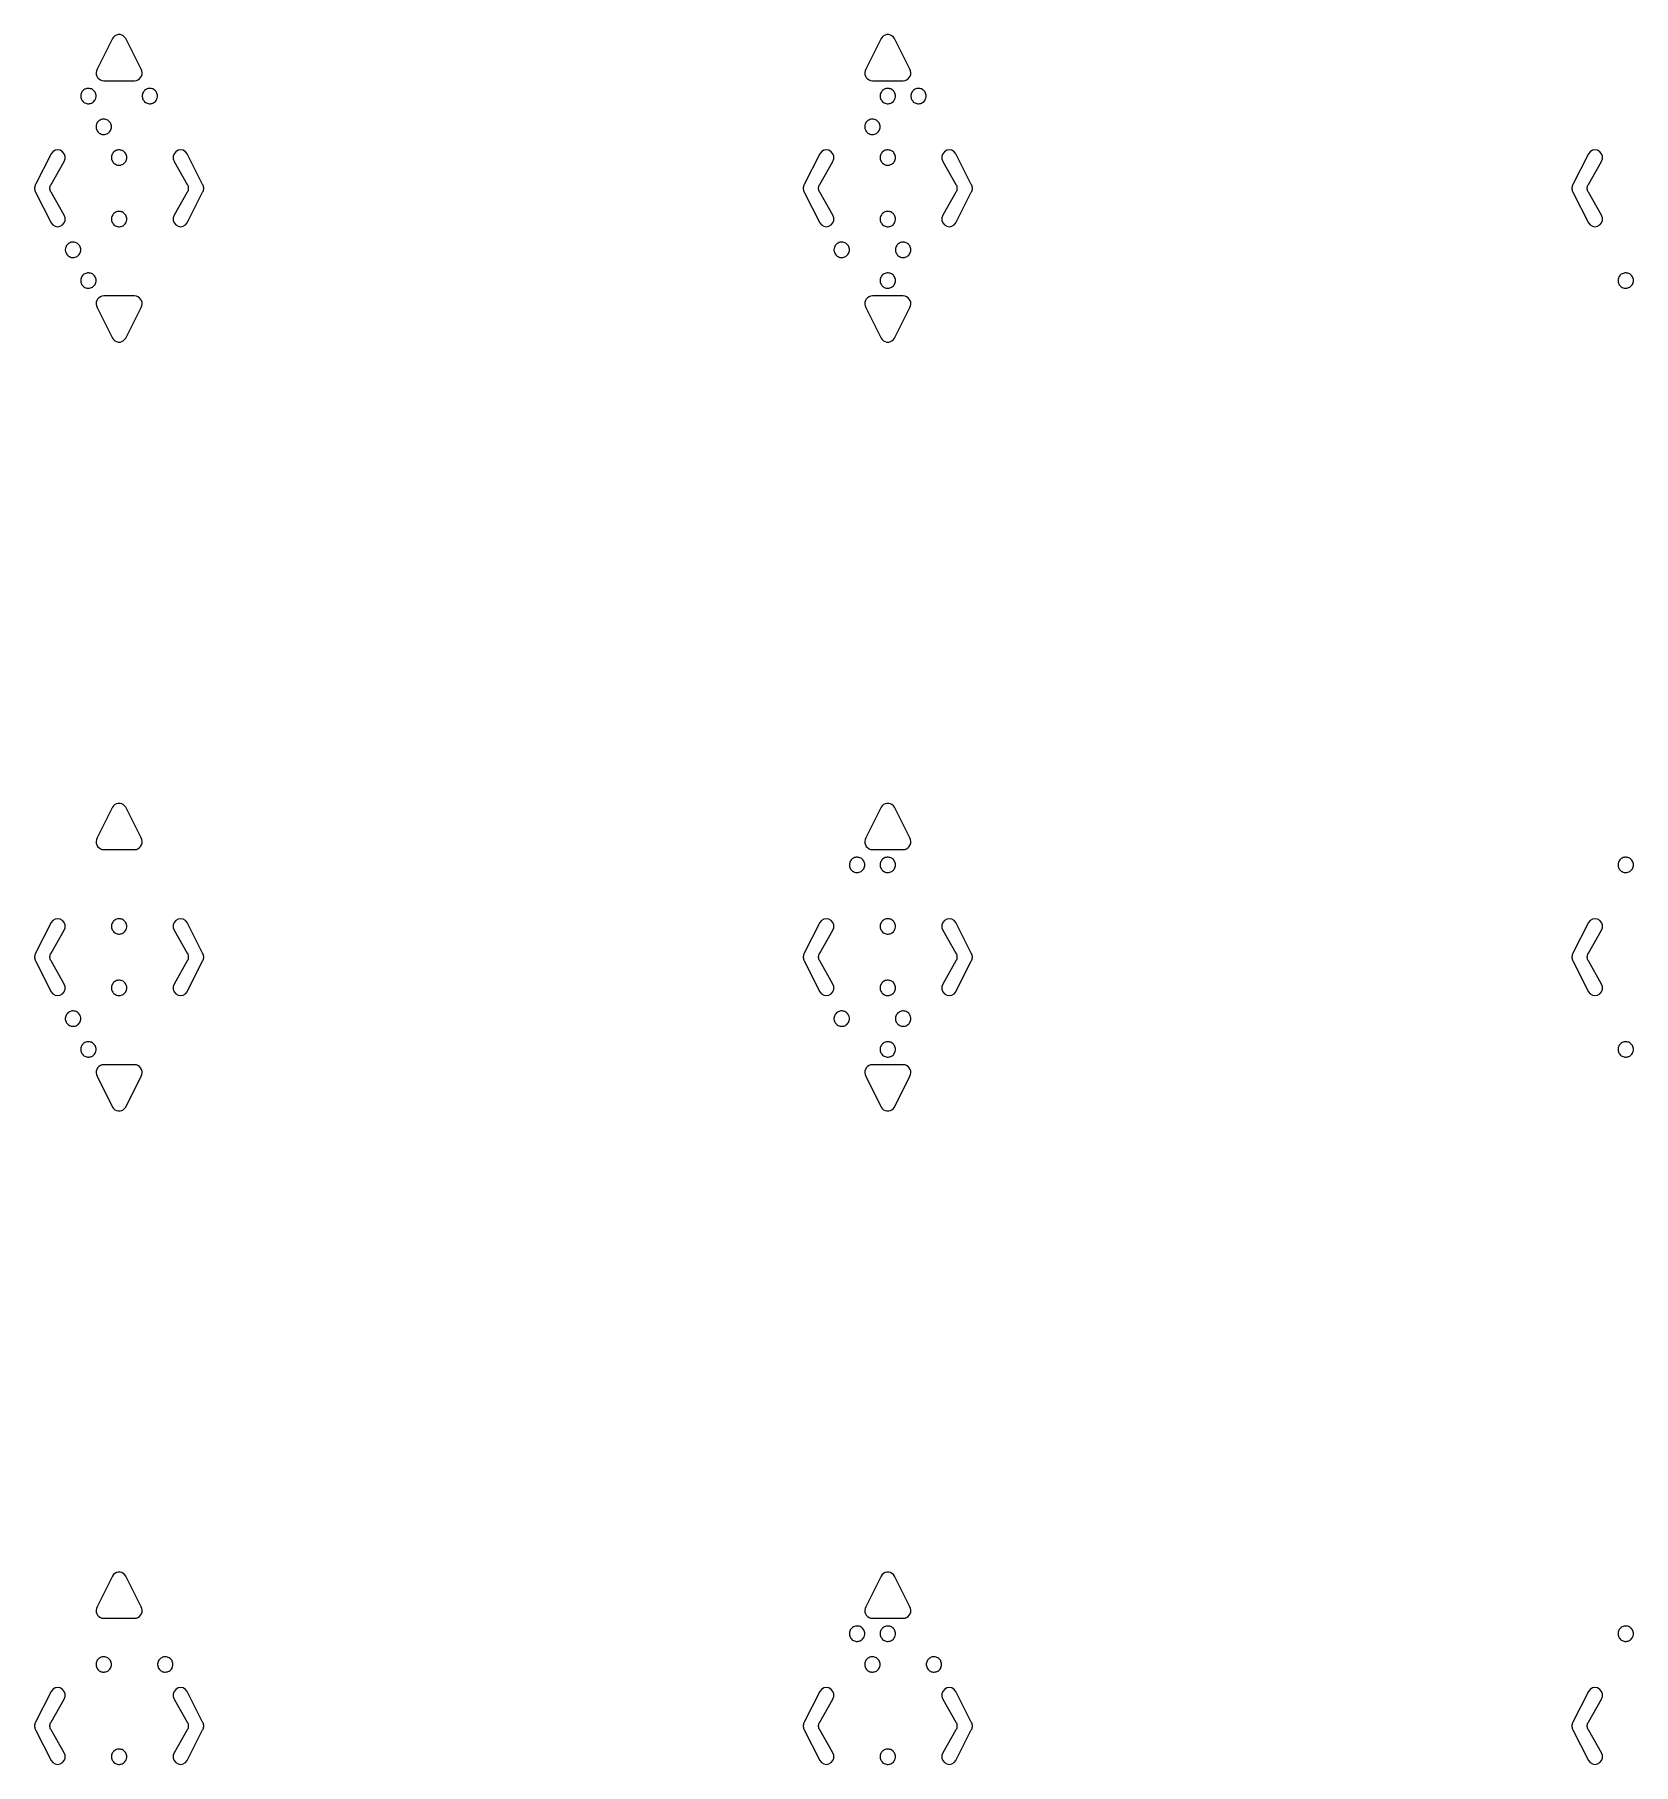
# Model space of a CAD drawing. Header units: metres. Extents: x 45 to 505, y 40 to 510.
# Drawn here: x 294.5 to 398.5, y 147.5 to 260 of the extents above; entities that cross this region are included whole.
import ezdxf

# ---------------------------------------------------------------- set-up
doc = ezdxf.new("R2010")
doc.units = ezdxf.units.M

msp = doc.modelspace()

# ---------------------------------------------------------------- linework, layer by layer
for points in [[(300.43, 259.75), (300.36, 259.84), (300.27, 259.92), (300.17, 259.97), (300.06, 260), (299.94, 260), (299.83, 259.97), (299.73, 259.92), (299.64, 259.84), (299.57, 259.75), (298.57, 257.75), (298.52, 257.64), (298.5, 257.53), (298.51, 257.41), (298.54, 257.3), (298.6, 257.2), (298.68, 257.12), (298.78, 257.05), (298.88, 257.01), (299, 257), (301, 257), (301.12, 257.01), (301.22, 257.05), (301.32, 257.12), (301.4, 257.2), (301.46, 257.3), (301.49, 257.41), (301.5, 257.53), (301.48, 257.64), (301.43, 257.75)], [(350.43, 259.75), (350.36, 259.84), (350.27, 259.92), (350.17, 259.97), (350.06, 260), (349.94, 260), (349.83, 259.97), (349.73, 259.92), (349.64, 259.84), (349.57, 259.75), (348.57, 257.75), (348.52, 257.64), (348.5, 257.53), (348.51, 257.41), (348.54, 257.3), (348.6, 257.2), (348.68, 257.12), (348.78, 257.05), (348.88, 257.01), (349, 257), (351, 257), (351.12, 257.01), (351.22, 257.05), (351.32, 257.12), (351.4, 257.2), (351.46, 257.3), (351.49, 257.41), (351.5, 257.53), (351.48, 257.64), (351.43, 257.75)], [(298.5, 256), (298.5, 256.06), (298.48, 256.13), (298.46, 256.19), (298.44, 256.25), (298.4, 256.3), (298.36, 256.35), (298.31, 256.39), (298.26, 256.43), (298.2, 256.46), (298.14, 256.48), (298.08, 256.49), (298.02, 256.5), (297.95, 256.5), (297.89, 256.49), (297.83, 256.47), (297.77, 256.44), (297.71, 256.41), (297.66, 256.37), (297.62, 256.32), (297.58, 256.27), (297.55, 256.22), (297.53, 256.16), (297.51, 256.1), (297.5, 256.03), (297.5, 255.97), (297.51, 255.9), (297.53, 255.84), (297.55, 255.78), (297.58, 255.73), (297.62, 255.68), (297.66, 255.63), (297.71, 255.59), (297.77, 255.56), (297.83, 255.53), (297.89, 255.51), (297.95, 255.5), (298.02, 255.5), (298.08, 255.51), (298.14, 255.52), (298.2, 255.54), (298.26, 255.57), (298.31, 255.61), (298.36, 255.65), (298.4, 255.7), (298.44, 255.75), (298.46, 255.81), (298.48, 255.87), (298.5, 255.94), (298.5, 256)], [(302.5, 256), (302.5, 256.06), (302.48, 256.13), (302.46, 256.19), (302.44, 256.25), (302.4, 256.3), (302.36, 256.35), (302.31, 256.39), (302.26, 256.43), (302.2, 256.46), (302.14, 256.48), (302.08, 256.49), (302.02, 256.5), (301.95, 256.5), (301.89, 256.49), (301.83, 256.47), (301.77, 256.44), (301.71, 256.41), (301.66, 256.37), (301.62, 256.32), (301.58, 256.27), (301.55, 256.22), (301.53, 256.16), (301.51, 256.1), (301.5, 256.03), (301.5, 255.97), (301.51, 255.9), (301.53, 255.84), (301.55, 255.78), (301.58, 255.73), (301.62, 255.68), (301.66, 255.63), (301.71, 255.59), (301.77, 255.56), (301.83, 255.53), (301.89, 255.51), (301.95, 255.5), (302.02, 255.5), (302.08, 255.51), (302.14, 255.52), (302.2, 255.54), (302.26, 255.57), (302.31, 255.61), (302.36, 255.65), (302.4, 255.7), (302.44, 255.75), (302.46, 255.81), (302.48, 255.87), (302.5, 255.94), (302.5, 256)], [(350.5, 256), (350.5, 256.06), (350.48, 256.13), (350.46, 256.19), (350.44, 256.25), (350.4, 256.3), (350.36, 256.35), (350.31, 256.39), (350.26, 256.43), (350.2, 256.46), (350.14, 256.48), (350.08, 256.49), (350.02, 256.5), (349.95, 256.5), (349.89, 256.49), (349.83, 256.47), (349.77, 256.44), (349.71, 256.41), (349.66, 256.37), (349.62, 256.32), (349.58, 256.27), (349.55, 256.22), (349.53, 256.16), (349.51, 256.1), (349.5, 256.03), (349.5, 255.97), (349.51, 255.9), (349.53, 255.84), (349.55, 255.78), (349.58, 255.73), (349.62, 255.68), (349.66, 255.63), (349.71, 255.59), (349.77, 255.56), (349.83, 255.53), (349.89, 255.51), (349.95, 255.5), (350.02, 255.5), (350.08, 255.51), (350.14, 255.52), (350.2, 255.54), (350.26, 255.57), (350.31, 255.61), (350.36, 255.65), (350.4, 255.7), (350.44, 255.75), (350.46, 255.81), (350.48, 255.87), (350.5, 255.94), (350.5, 256)], [(352.5, 256), (352.5, 256.06), (352.48, 256.13), (352.46, 256.19), (352.44, 256.25), (352.4, 256.3), (352.36, 256.35), (352.31, 256.39), (352.26, 256.43), (352.2, 256.46), (352.14, 256.48), (352.08, 256.49), (352.02, 256.5), (351.95, 256.5), (351.89, 256.49), (351.83, 256.47), (351.77, 256.44), (351.71, 256.41), (351.66, 256.37), (351.62, 256.32), (351.58, 256.27), (351.55, 256.22), (351.53, 256.16), (351.51, 256.1), (351.5, 256.03), (351.5, 255.97), (351.51, 255.9), (351.53, 255.84), (351.55, 255.78), (351.58, 255.73), (351.62, 255.68), (351.66, 255.63), (351.71, 255.59), (351.77, 255.56), (351.83, 255.53), (351.89, 255.51), (351.95, 255.5), (352.02, 255.5), (352.08, 255.51), (352.14, 255.52), (352.2, 255.54), (352.26, 255.57), (352.31, 255.61), (352.36, 255.65), (352.4, 255.7), (352.44, 255.75), (352.46, 255.81), (352.48, 255.87), (352.5, 255.94), (352.5, 256)], [(299.5, 254), (299.5, 254.06), (299.48, 254.13), (299.46, 254.19), (299.44, 254.25), (299.4, 254.3), (299.36, 254.35), (299.31, 254.39), (299.26, 254.43), (299.2, 254.46), (299.14, 254.48), (299.08, 254.49), (299.02, 254.5), (298.95, 254.5), (298.89, 254.49), (298.83, 254.47), (298.77, 254.44), (298.71, 254.41), (298.66, 254.37), (298.62, 254.32), (298.58, 254.27), (298.55, 254.22), (298.53, 254.16), (298.51, 254.1), (298.5, 254.03), (298.5, 253.97), (298.51, 253.9), (298.53, 253.84), (298.55, 253.78), (298.58, 253.73), (298.62, 253.68), (298.66, 253.63), (298.71, 253.59), (298.77, 253.56), (298.83, 253.53), (298.89, 253.51), (298.95, 253.5), (299.02, 253.5), (299.08, 253.51), (299.14, 253.52), (299.2, 253.54), (299.26, 253.57), (299.31, 253.61), (299.36, 253.65), (299.4, 253.7), (299.44, 253.75), (299.46, 253.81), (299.48, 253.87), (299.5, 253.94), (299.5, 254)], [(349.5, 254), (349.5, 254.06), (349.48, 254.13), (349.46, 254.19), (349.44, 254.25), (349.4, 254.3), (349.36, 254.35), (349.31, 254.39), (349.26, 254.43), (349.2, 254.46), (349.14, 254.48), (349.08, 254.49), (349.02, 254.5), (348.95, 254.5), (348.89, 254.49), (348.83, 254.47), (348.77, 254.44), (348.71, 254.41), (348.66, 254.37), (348.62, 254.32), (348.58, 254.27), (348.55, 254.22), (348.53, 254.16), (348.51, 254.1), (348.5, 254.03), (348.5, 253.97), (348.51, 253.9), (348.53, 253.84), (348.55, 253.78), (348.58, 253.73), (348.62, 253.68), (348.66, 253.63), (348.71, 253.59), (348.77, 253.56), (348.83, 253.53), (348.89, 253.51), (348.95, 253.5), (349.02, 253.5), (349.08, 253.51), (349.14, 253.52), (349.2, 253.54), (349.26, 253.57), (349.31, 253.61), (349.36, 253.65), (349.4, 253.7), (349.44, 253.75), (349.46, 253.81), (349.48, 253.87), (349.5, 253.94), (349.5, 254)], [(294.57, 250.25), (294.54, 250.2), (294.52, 250.14), (294.51, 250.09), (294.5, 250.03), (294.5, 249.97), (294.51, 249.91), (294.52, 249.86), (294.54, 249.8), (294.57, 249.75), (295.57, 247.75), (295.68, 247.62), (295.83, 247.53), (296, 247.5), (296.17, 247.53), (296.32, 247.62), (296.43, 247.75), (296.49, 247.91), (296.49, 248.09), (296.43, 248.25), (295.57, 249.75), (295.54, 249.8), (295.52, 249.86), (295.51, 249.91), (295.5, 249.97), (295.5, 250.03), (295.51, 250.09), (295.52, 250.14), (295.54, 250.2), (295.57, 250.25), (296.43, 251.75), (296.49, 251.91), (296.49, 252.09), (296.43, 252.25), (296.32, 252.38), (296.17, 252.47), (296, 252.5), (295.83, 252.47), (295.68, 252.38), (295.57, 252.25)], [(300.5, 252), (300.5, 252.06), (300.48, 252.13), (300.46, 252.19), (300.44, 252.25), (300.4, 252.3), (300.36, 252.35), (300.31, 252.39), (300.26, 252.43), (300.2, 252.46), (300.14, 252.48), (300.08, 252.49), (300.02, 252.5), (299.95, 252.5), (299.89, 252.49), (299.83, 252.47), (299.77, 252.44), (299.71, 252.41), (299.66, 252.37), (299.62, 252.32), (299.58, 252.27), (299.55, 252.22), (299.53, 252.16), (299.51, 252.1), (299.5, 252.03), (299.5, 251.97), (299.51, 251.9), (299.53, 251.84), (299.55, 251.78), (299.58, 251.73), (299.62, 251.68), (299.66, 251.63), (299.71, 251.59), (299.77, 251.56), (299.83, 251.53), (299.89, 251.51), (299.95, 251.5), (300.02, 251.5), (300.08, 251.51), (300.14, 251.52), (300.2, 251.54), (300.26, 251.57), (300.31, 251.61), (300.36, 251.65), (300.4, 251.7), (300.44, 251.75), (300.46, 251.81), (300.48, 251.87), (300.5, 251.94), (300.5, 252)], [(305.43, 249.75), (305.46, 249.8), (305.48, 249.86), (305.49, 249.91), (305.5, 249.97), (305.5, 250.03), (305.49, 250.09), (305.48, 250.14), (305.46, 250.2), (305.43, 250.25), (304.43, 252.25), (304.32, 252.38), (304.17, 252.47), (304, 252.5), (303.83, 252.47), (303.68, 252.38), (303.57, 252.25), (303.51, 252.09), (303.51, 251.91), (303.57, 251.75), (304.43, 250.25), (304.46, 250.2), (304.48, 250.14), (304.49, 250.09), (304.5, 250.03), (304.5, 249.97), (304.49, 249.91), (304.48, 249.86), (304.46, 249.8), (304.43, 249.75), (303.57, 248.25), (303.51, 248.09), (303.51, 247.91), (303.57, 247.75), (303.68, 247.62), (303.83, 247.53), (304, 247.5), (304.17, 247.53), (304.32, 247.62), (304.43, 247.75)], [(344.57, 250.25), (344.54, 250.2), (344.52, 250.14), (344.51, 250.09), (344.5, 250.03), (344.5, 249.97), (344.51, 249.91), (344.52, 249.86), (344.54, 249.8), (344.57, 249.75), (345.57, 247.75), (345.68, 247.62), (345.83, 247.53), (346, 247.5), (346.17, 247.53), (346.32, 247.62), (346.43, 247.75), (346.49, 247.91), (346.49, 248.09), (346.43, 248.25), (345.57, 249.75), (345.54, 249.8), (345.52, 249.86), (345.51, 249.91), (345.5, 249.97), (345.5, 250.03), (345.51, 250.09), (345.52, 250.14), (345.54, 250.2), (345.57, 250.25), (346.43, 251.75), (346.49, 251.91), (346.49, 252.09), (346.43, 252.25), (346.32, 252.38), (346.17, 252.47), (346, 252.5), (345.83, 252.47), (345.68, 252.38), (345.57, 252.25)], [(350.5, 252), (350.5, 252.06), (350.48, 252.13), (350.46, 252.19), (350.44, 252.25), (350.4, 252.3), (350.36, 252.35), (350.31, 252.39), (350.26, 252.43), (350.2, 252.46), (350.14, 252.48), (350.08, 252.49), (350.02, 252.5), (349.95, 252.5), (349.89, 252.49), (349.83, 252.47), (349.77, 252.44), (349.71, 252.41), (349.66, 252.37), (349.62, 252.32), (349.58, 252.27), (349.55, 252.22), (349.53, 252.16), (349.51, 252.1), (349.5, 252.03), (349.5, 251.97), (349.51, 251.9), (349.53, 251.84), (349.55, 251.78), (349.58, 251.73), (349.62, 251.68), (349.66, 251.63), (349.71, 251.59), (349.77, 251.56), (349.83, 251.53), (349.89, 251.51), (349.95, 251.5), (350.02, 251.5), (350.08, 251.51), (350.14, 251.52), (350.2, 251.54), (350.26, 251.57), (350.31, 251.61), (350.36, 251.65), (350.4, 251.7), (350.44, 251.75), (350.46, 251.81), (350.48, 251.87), (350.5, 251.94), (350.5, 252)], [(355.43, 249.75), (355.46, 249.8), (355.48, 249.86), (355.49, 249.91), (355.5, 249.97), (355.5, 250.03), (355.49, 250.09), (355.48, 250.14), (355.46, 250.2), (355.43, 250.25), (354.43, 252.25), (354.32, 252.38), (354.17, 252.47), (354, 252.5), (353.83, 252.47), (353.68, 252.38), (353.57, 252.25), (353.51, 252.09), (353.51, 251.91), (353.57, 251.75), (354.43, 250.25), (354.46, 250.2), (354.48, 250.14), (354.49, 250.09), (354.5, 250.03), (354.5, 249.97), (354.49, 249.91), (354.48, 249.86), (354.46, 249.8), (354.43, 249.75), (353.57, 248.25), (353.51, 248.09), (353.51, 247.91), (353.57, 247.75), (353.68, 247.62), (353.83, 247.53), (354, 247.5), (354.17, 247.53), (354.32, 247.62), (354.43, 247.75)], [(394.57, 250.25), (394.54, 250.2), (394.52, 250.14), (394.51, 250.09), (394.5, 250.03), (394.5, 249.97), (394.51, 249.91), (394.52, 249.86), (394.54, 249.8), (394.57, 249.75), (395.57, 247.75), (395.68, 247.62), (395.83, 247.53), (396, 247.5), (396.17, 247.53), (396.32, 247.62), (396.43, 247.75), (396.49, 247.91), (396.49, 248.09), (396.43, 248.25), (395.57, 249.75), (395.54, 249.8), (395.52, 249.86), (395.51, 249.91), (395.5, 249.97), (395.5, 250.03), (395.51, 250.09), (395.52, 250.14), (395.54, 250.2), (395.57, 250.25), (396.43, 251.75), (396.49, 251.91), (396.49, 252.09), (396.43, 252.25), (396.32, 252.38), (396.17, 252.47), (396, 252.5), (395.83, 252.47), (395.68, 252.38), (395.57, 252.25)], [(300.5, 248), (300.5, 248.06), (300.48, 248.13), (300.46, 248.19), (300.44, 248.25), (300.4, 248.3), (300.36, 248.35), (300.31, 248.39), (300.26, 248.43), (300.2, 248.46), (300.14, 248.48), (300.08, 248.49), (300.02, 248.5), (299.95, 248.5), (299.89, 248.49), (299.83, 248.47), (299.77, 248.44), (299.71, 248.41), (299.66, 248.37), (299.62, 248.32), (299.58, 248.27), (299.55, 248.22), (299.53, 248.16), (299.51, 248.1), (299.5, 248.03), (299.5, 247.97), (299.51, 247.9), (299.53, 247.84), (299.55, 247.78), (299.58, 247.73), (299.62, 247.68), (299.66, 247.63), (299.71, 247.59), (299.77, 247.56), (299.83, 247.53), (299.89, 247.51), (299.95, 247.5), (300.02, 247.5), (300.08, 247.51), (300.14, 247.52), (300.2, 247.54), (300.26, 247.57), (300.31, 247.61), (300.36, 247.65), (300.4, 247.7), (300.44, 247.75), (300.46, 247.81), (300.48, 247.87), (300.5, 247.94), (300.5, 248)], [(350.5, 248), (350.5, 248.06), (350.48, 248.13), (350.46, 248.19), (350.44, 248.25), (350.4, 248.3), (350.36, 248.35), (350.31, 248.39), (350.26, 248.43), (350.2, 248.46), (350.14, 248.48), (350.08, 248.49), (350.02, 248.5), (349.95, 248.5), (349.89, 248.49), (349.83, 248.47), (349.77, 248.44), (349.71, 248.41), (349.66, 248.37), (349.62, 248.32), (349.58, 248.27), (349.55, 248.22), (349.53, 248.16), (349.51, 248.1), (349.5, 248.03), (349.5, 247.97), (349.51, 247.9), (349.53, 247.84), (349.55, 247.78), (349.58, 247.73), (349.62, 247.68), (349.66, 247.63), (349.71, 247.59), (349.77, 247.56), (349.83, 247.53), (349.89, 247.51), (349.95, 247.5), (350.02, 247.5), (350.08, 247.51), (350.14, 247.52), (350.2, 247.54), (350.26, 247.57), (350.31, 247.61), (350.36, 247.65), (350.4, 247.7), (350.44, 247.75), (350.46, 247.81), (350.48, 247.87), (350.5, 247.94), (350.5, 248)], [(297.5, 246), (297.5, 246.06), (297.48, 246.13), (297.46, 246.19), (297.44, 246.25), (297.4, 246.3), (297.36, 246.35), (297.31, 246.39), (297.26, 246.43), (297.2, 246.46), (297.14, 246.48), (297.08, 246.49), (297.02, 246.5), (296.95, 246.5), (296.89, 246.49), (296.83, 246.47), (296.77, 246.44), (296.71, 246.41), (296.66, 246.37), (296.62, 246.32), (296.58, 246.27), (296.55, 246.22), (296.53, 246.16), (296.51, 246.1), (296.5, 246.03), (296.5, 245.97), (296.51, 245.9), (296.53, 245.84), (296.55, 245.78), (296.58, 245.73), (296.62, 245.68), (296.66, 245.63), (296.71, 245.59), (296.77, 245.56), (296.83, 245.53), (296.89, 245.51), (296.95, 245.5), (297.02, 245.5), (297.08, 245.51), (297.14, 245.52), (297.2, 245.54), (297.26, 245.57), (297.31, 245.61), (297.36, 245.65), (297.4, 245.7), (297.44, 245.75), (297.46, 245.81), (297.48, 245.87), (297.5, 245.94), (297.5, 246)], [(347.5, 246), (347.5, 246.06), (347.48, 246.13), (347.46, 246.19), (347.44, 246.25), (347.4, 246.3), (347.36, 246.35), (347.31, 246.39), (347.26, 246.43), (347.2, 246.46), (347.14, 246.48), (347.08, 246.49), (347.02, 246.5), (346.95, 246.5), (346.89, 246.49), (346.83, 246.47), (346.77, 246.44), (346.71, 246.41), (346.66, 246.37), (346.62, 246.32), (346.58, 246.27), (346.55, 246.22), (346.53, 246.16), (346.51, 246.1), (346.5, 246.03), (346.5, 245.97), (346.51, 245.9), (346.53, 245.84), (346.55, 245.78), (346.58, 245.73), (346.62, 245.68), (346.66, 245.63), (346.71, 245.59), (346.77, 245.56), (346.83, 245.53), (346.89, 245.51), (346.95, 245.5), (347.02, 245.5), (347.08, 245.51), (347.14, 245.52), (347.2, 245.54), (347.26, 245.57), (347.31, 245.61), (347.36, 245.65), (347.4, 245.7), (347.44, 245.75), (347.46, 245.81), (347.48, 245.87), (347.5, 245.94), (347.5, 246)], [(351.5, 246), (351.5, 246.06), (351.48, 246.13), (351.46, 246.19), (351.44, 246.25), (351.4, 246.3), (351.36, 246.35), (351.31, 246.39), (351.26, 246.43), (351.2, 246.46), (351.14, 246.48), (351.08, 246.49), (351.02, 246.5), (350.95, 246.5), (350.89, 246.49), (350.83, 246.47), (350.77, 246.44), (350.71, 246.41), (350.66, 246.37), (350.62, 246.32), (350.58, 246.27), (350.55, 246.22), (350.53, 246.16), (350.51, 246.1), (350.5, 246.03), (350.5, 245.97), (350.51, 245.9), (350.53, 245.84), (350.55, 245.78), (350.58, 245.73), (350.62, 245.68), (350.66, 245.63), (350.71, 245.59), (350.77, 245.56), (350.83, 245.53), (350.89, 245.51), (350.95, 245.5), (351.02, 245.5), (351.08, 245.51), (351.14, 245.52), (351.2, 245.54), (351.26, 245.57), (351.31, 245.61), (351.36, 245.65), (351.4, 245.7), (351.44, 245.75), (351.46, 245.81), (351.48, 245.87), (351.5, 245.94), (351.5, 246)], [(298.5, 244), (298.5, 244.06), (298.48, 244.13), (298.46, 244.19), (298.44, 244.25), (298.4, 244.3), (298.36, 244.35), (298.31, 244.39), (298.26, 244.43), (298.2, 244.46), (298.14, 244.48), (298.08, 244.49), (298.02, 244.5), (297.95, 244.5), (297.89, 244.49), (297.83, 244.47), (297.77, 244.44), (297.71, 244.41), (297.66, 244.37), (297.62, 244.32), (297.58, 244.27), (297.55, 244.22), (297.53, 244.16), (297.51, 244.1), (297.5, 244.03), (297.5, 243.97), (297.51, 243.9), (297.53, 243.84), (297.55, 243.78), (297.58, 243.73), (297.62, 243.68), (297.66, 243.63), (297.71, 243.59), (297.77, 243.56), (297.83, 243.53), (297.89, 243.51), (297.95, 243.5), (298.02, 243.5), (298.08, 243.51), (298.14, 243.52), (298.2, 243.54), (298.26, 243.57), (298.31, 243.61), (298.36, 243.65), (298.4, 243.7), (298.44, 243.75), (298.46, 243.81), (298.48, 243.87), (298.5, 243.94), (298.5, 244)], [(350.5, 244), (350.5, 244.06), (350.48, 244.13), (350.46, 244.19), (350.44, 244.25), (350.4, 244.3), (350.36, 244.35), (350.31, 244.39), (350.26, 244.43), (350.2, 244.46), (350.14, 244.48), (350.08, 244.49), (350.02, 244.5), (349.95, 244.5), (349.89, 244.49), (349.83, 244.47), (349.77, 244.44), (349.71, 244.41), (349.66, 244.37), (349.62, 244.32), (349.58, 244.27), (349.55, 244.22), (349.53, 244.16), (349.51, 244.1), (349.5, 244.03), (349.5, 243.97), (349.51, 243.9), (349.53, 243.84), (349.55, 243.78), (349.58, 243.73), (349.62, 243.68), (349.66, 243.63), (349.71, 243.59), (349.77, 243.56), (349.83, 243.53), (349.89, 243.51), (349.95, 243.5), (350.02, 243.5), (350.08, 243.51), (350.14, 243.52), (350.2, 243.54), (350.26, 243.57), (350.31, 243.61), (350.36, 243.65), (350.4, 243.7), (350.44, 243.75), (350.46, 243.81), (350.48, 243.87), (350.5, 243.94), (350.5, 244)], [(398.5, 244), (398.5, 244.06), (398.48, 244.13), (398.46, 244.19), (398.44, 244.25), (398.4, 244.3), (398.36, 244.35), (398.31, 244.39), (398.26, 244.43), (398.2, 244.46), (398.14, 244.48), (398.08, 244.49), (398.02, 244.5), (397.95, 244.5), (397.89, 244.49), (397.83, 244.47), (397.77, 244.44), (397.71, 244.41), (397.66, 244.37), (397.62, 244.32), (397.58, 244.27), (397.55, 244.22), (397.53, 244.16), (397.51, 244.1), (397.5, 244.03), (397.5, 243.97), (397.51, 243.9), (397.53, 243.84), (397.55, 243.78), (397.58, 243.73), (397.62, 243.68), (397.66, 243.63), (397.71, 243.59), (397.77, 243.56), (397.83, 243.53), (397.89, 243.51), (397.95, 243.5), (398.02, 243.5), (398.08, 243.51), (398.14, 243.52), (398.2, 243.54), (398.26, 243.57), (398.31, 243.61), (398.36, 243.65), (398.4, 243.7), (398.44, 243.75), (398.46, 243.81), (398.48, 243.87), (398.5, 243.94), (398.5, 244)], [(299.57, 240.25), (299.64, 240.16), (299.73, 240.08), (299.83, 240.03), (299.94, 240), (300.06, 240), (300.17, 240.03), (300.27, 240.08), (300.36, 240.16), (300.43, 240.25), (301.43, 242.25), (301.48, 242.36), (301.5, 242.47), (301.49, 242.59), (301.46, 242.7), (301.4, 242.8), (301.32, 242.88), (301.22, 242.95), (301.12, 242.99), (301, 243), (299, 243), (298.88, 242.99), (298.78, 242.95), (298.68, 242.88), (298.6, 242.8), (298.54, 242.7), (298.51, 242.59), (298.5, 242.47), (298.52, 242.36), (298.57, 242.25)], [(349.57, 240.25), (349.64, 240.16), (349.73, 240.08), (349.83, 240.03), (349.94, 240), (350.06, 240), (350.17, 240.03), (350.27, 240.08), (350.36, 240.16), (350.43, 240.25), (351.43, 242.25), (351.48, 242.36), (351.5, 242.47), (351.49, 242.59), (351.46, 242.7), (351.4, 242.8), (351.32, 242.88), (351.22, 242.95), (351.12, 242.99), (351, 243), (349, 243), (348.88, 242.99), (348.78, 242.95), (348.68, 242.88), (348.6, 242.8), (348.54, 242.7), (348.51, 242.59), (348.5, 242.47), (348.52, 242.36), (348.57, 242.25)], [(300.43, 209.75), (300.36, 209.84), (300.27, 209.92), (300.17, 209.97), (300.06, 210), (299.94, 210), (299.83, 209.97), (299.73, 209.92), (299.64, 209.84), (299.57, 209.75), (298.57, 207.75), (298.52, 207.64), (298.5, 207.53), (298.51, 207.41), (298.54, 207.3), (298.6, 207.2), (298.68, 207.12), (298.78, 207.05), (298.88, 207.01), (299, 207), (301, 207), (301.12, 207.01), (301.22, 207.05), (301.32, 207.12), (301.4, 207.2), (301.46, 207.3), (301.49, 207.41), (301.5, 207.53), (301.48, 207.64), (301.43, 207.75)], [(350.43, 209.75), (350.36, 209.84), (350.27, 209.92), (350.17, 209.97), (350.06, 210), (349.94, 210), (349.83, 209.97), (349.73, 209.92), (349.64, 209.84), (349.57, 209.75), (348.57, 207.75), (348.52, 207.64), (348.5, 207.53), (348.51, 207.41), (348.54, 207.3), (348.6, 207.2), (348.68, 207.12), (348.78, 207.05), (348.88, 207.01), (349, 207), (351, 207), (351.12, 207.01), (351.22, 207.05), (351.32, 207.12), (351.4, 207.2), (351.46, 207.3), (351.49, 207.41), (351.5, 207.53), (351.48, 207.64), (351.43, 207.75)], [(348.5, 206), (348.5, 206.06), (348.48, 206.13), (348.46, 206.19), (348.44, 206.25), (348.4, 206.3), (348.36, 206.35), (348.31, 206.39), (348.26, 206.43), (348.2, 206.46), (348.14, 206.48), (348.08, 206.49), (348.02, 206.5), (347.95, 206.5), (347.89, 206.49), (347.83, 206.47), (347.77, 206.44), (347.71, 206.41), (347.66, 206.37), (347.62, 206.32), (347.58, 206.27), (347.55, 206.22), (347.53, 206.16), (347.51, 206.1), (347.5, 206.03), (347.5, 205.97), (347.51, 205.9), (347.53, 205.84), (347.55, 205.78), (347.58, 205.73), (347.62, 205.68), (347.66, 205.63), (347.71, 205.59), (347.77, 205.56), (347.83, 205.53), (347.89, 205.51), (347.95, 205.5), (348.02, 205.5), (348.08, 205.51), (348.14, 205.52), (348.2, 205.54), (348.26, 205.57), (348.31, 205.61), (348.36, 205.65), (348.4, 205.7), (348.44, 205.75), (348.46, 205.81), (348.48, 205.87), (348.5, 205.94), (348.5, 206)], [(350.5, 206), (350.5, 206.06), (350.48, 206.13), (350.46, 206.19), (350.44, 206.25), (350.4, 206.3), (350.36, 206.35), (350.31, 206.39), (350.26, 206.43), (350.2, 206.46), (350.14, 206.48), (350.08, 206.49), (350.02, 206.5), (349.95, 206.5), (349.89, 206.49), (349.83, 206.47), (349.77, 206.44), (349.71, 206.41), (349.66, 206.37), (349.62, 206.32), (349.58, 206.27), (349.55, 206.22), (349.53, 206.16), (349.51, 206.1), (349.5, 206.03), (349.5, 205.97), (349.51, 205.9), (349.53, 205.84), (349.55, 205.78), (349.58, 205.73), (349.62, 205.68), (349.66, 205.63), (349.71, 205.59), (349.77, 205.56), (349.83, 205.53), (349.89, 205.51), (349.95, 205.5), (350.02, 205.5), (350.08, 205.51), (350.14, 205.52), (350.2, 205.54), (350.26, 205.57), (350.31, 205.61), (350.36, 205.65), (350.4, 205.7), (350.44, 205.75), (350.46, 205.81), (350.48, 205.87), (350.5, 205.94), (350.5, 206)], [(398.5, 206), (398.5, 206.06), (398.48, 206.13), (398.46, 206.19), (398.44, 206.25), (398.4, 206.3), (398.36, 206.35), (398.31, 206.39), (398.26, 206.43), (398.2, 206.46), (398.14, 206.48), (398.08, 206.49), (398.02, 206.5), (397.95, 206.5), (397.89, 206.49), (397.83, 206.47), (397.77, 206.44), (397.71, 206.41), (397.66, 206.37), (397.62, 206.32), (397.58, 206.27), (397.55, 206.22), (397.53, 206.16), (397.51, 206.1), (397.5, 206.03), (397.5, 205.97), (397.51, 205.9), (397.53, 205.84), (397.55, 205.78), (397.58, 205.73), (397.62, 205.68), (397.66, 205.63), (397.71, 205.59), (397.77, 205.56), (397.83, 205.53), (397.89, 205.51), (397.95, 205.5), (398.02, 205.5), (398.08, 205.51), (398.14, 205.52), (398.2, 205.54), (398.26, 205.57), (398.31, 205.61), (398.36, 205.65), (398.4, 205.7), (398.44, 205.75), (398.46, 205.81), (398.48, 205.87), (398.5, 205.94), (398.5, 206)], [(294.57, 200.25), (294.54, 200.2), (294.52, 200.14), (294.51, 200.09), (294.5, 200.03), (294.5, 199.97), (294.51, 199.91), (294.52, 199.86), (294.54, 199.8), (294.57, 199.75), (295.57, 197.75), (295.68, 197.62), (295.83, 197.53), (296, 197.5), (296.17, 197.53), (296.32, 197.62), (296.43, 197.75), (296.49, 197.91), (296.49, 198.09), (296.43, 198.25), (295.57, 199.75), (295.54, 199.8), (295.52, 199.86), (295.51, 199.91), (295.5, 199.97), (295.5, 200.03), (295.51, 200.09), (295.52, 200.14), (295.54, 200.2), (295.57, 200.25), (296.43, 201.75), (296.49, 201.91), (296.49, 202.09), (296.43, 202.25), (296.32, 202.38), (296.17, 202.47), (296, 202.5), (295.83, 202.47), (295.68, 202.38), (295.57, 202.25)], [(300.5, 202), (300.5, 202.06), (300.48, 202.13), (300.46, 202.19), (300.44, 202.25), (300.4, 202.3), (300.36, 202.35), (300.31, 202.39), (300.26, 202.43), (300.2, 202.46), (300.14, 202.48), (300.08, 202.49), (300.02, 202.5), (299.95, 202.5), (299.89, 202.49), (299.83, 202.47), (299.77, 202.44), (299.71, 202.41), (299.66, 202.37), (299.62, 202.32), (299.58, 202.27), (299.55, 202.22), (299.53, 202.16), (299.51, 202.1), (299.5, 202.03), (299.5, 201.97), (299.51, 201.9), (299.53, 201.84), (299.55, 201.78), (299.58, 201.73), (299.62, 201.68), (299.66, 201.63), (299.71, 201.59), (299.77, 201.56), (299.83, 201.53), (299.89, 201.51), (299.95, 201.5), (300.02, 201.5), (300.08, 201.51), (300.14, 201.52), (300.2, 201.54), (300.26, 201.57), (300.31, 201.61), (300.36, 201.65), (300.4, 201.7), (300.44, 201.75), (300.46, 201.81), (300.48, 201.87), (300.5, 201.94), (300.5, 202)], [(305.43, 199.75), (305.46, 199.8), (305.48, 199.86), (305.49, 199.91), (305.5, 199.97), (305.5, 200.03), (305.49, 200.09), (305.48, 200.14), (305.46, 200.2), (305.43, 200.25), (304.43, 202.25), (304.32, 202.38), (304.17, 202.47), (304, 202.5), (303.83, 202.47), (303.68, 202.38), (303.57, 202.25), (303.51, 202.09), (303.51, 201.91), (303.57, 201.75), (304.43, 200.25), (304.46, 200.2), (304.48, 200.14), (304.49, 200.09), (304.5, 200.03), (304.5, 199.97), (304.49, 199.91), (304.48, 199.86), (304.46, 199.8), (304.43, 199.75), (303.57, 198.25), (303.51, 198.09), (303.51, 197.91), (303.57, 197.75), (303.68, 197.62), (303.83, 197.53), (304, 197.5), (304.17, 197.53), (304.32, 197.62), (304.43, 197.75)], [(344.57, 200.25), (344.54, 200.2), (344.52, 200.14), (344.51, 200.09), (344.5, 200.03), (344.5, 199.97), (344.51, 199.91), (344.52, 199.86), (344.54, 199.8), (344.57, 199.75), (345.57, 197.75), (345.68, 197.62), (345.83, 197.53), (346, 197.5), (346.17, 197.53), (346.32, 197.62), (346.43, 197.75), (346.49, 197.91), (346.49, 198.09), (346.43, 198.25), (345.57, 199.75), (345.54, 199.8), (345.52, 199.86), (345.51, 199.91), (345.5, 199.97), (345.5, 200.03), (345.51, 200.09), (345.52, 200.14), (345.54, 200.2), (345.57, 200.25), (346.43, 201.75), (346.49, 201.91), (346.49, 202.09), (346.43, 202.25), (346.32, 202.38), (346.17, 202.47), (346, 202.5), (345.83, 202.47), (345.68, 202.38), (345.57, 202.25)], [(350.5, 202), (350.5, 202.06), (350.48, 202.13), (350.46, 202.19), (350.44, 202.25), (350.4, 202.3), (350.36, 202.35), (350.31, 202.39), (350.26, 202.43), (350.2, 202.46), (350.14, 202.48), (350.08, 202.49), (350.02, 202.5), (349.95, 202.5), (349.89, 202.49), (349.83, 202.47), (349.77, 202.44), (349.71, 202.41), (349.66, 202.37), (349.62, 202.32), (349.58, 202.27), (349.55, 202.22), (349.53, 202.16), (349.51, 202.1), (349.5, 202.03), (349.5, 201.97), (349.51, 201.9), (349.53, 201.84), (349.55, 201.78), (349.58, 201.73), (349.62, 201.68), (349.66, 201.63), (349.71, 201.59), (349.77, 201.56), (349.83, 201.53), (349.89, 201.51), (349.95, 201.5), (350.02, 201.5), (350.08, 201.51), (350.14, 201.52), (350.2, 201.54), (350.26, 201.57), (350.31, 201.61), (350.36, 201.65), (350.4, 201.7), (350.44, 201.75), (350.46, 201.81), (350.48, 201.87), (350.5, 201.94), (350.5, 202)], [(355.43, 199.75), (355.46, 199.8), (355.48, 199.86), (355.49, 199.91), (355.5, 199.97), (355.5, 200.03), (355.49, 200.09), (355.48, 200.14), (355.46, 200.2), (355.43, 200.25), (354.43, 202.25), (354.32, 202.38), (354.17, 202.47), (354, 202.5), (353.83, 202.47), (353.68, 202.38), (353.57, 202.25), (353.51, 202.09), (353.51, 201.91), (353.57, 201.75), (354.43, 200.25), (354.46, 200.2), (354.48, 200.14), (354.49, 200.09), (354.5, 200.03), (354.5, 199.97), (354.49, 199.91), (354.48, 199.86), (354.46, 199.8), (354.43, 199.75), (353.57, 198.25), (353.51, 198.09), (353.51, 197.91), (353.57, 197.75), (353.68, 197.62), (353.83, 197.53), (354, 197.5), (354.17, 197.53), (354.32, 197.62), (354.43, 197.75)], [(394.57, 200.25), (394.54, 200.2), (394.52, 200.14), (394.51, 200.09), (394.5, 200.03), (394.5, 199.97), (394.51, 199.91), (394.52, 199.86), (394.54, 199.8), (394.57, 199.75), (395.57, 197.75), (395.68, 197.62), (395.83, 197.53), (396, 197.5), (396.17, 197.53), (396.32, 197.62), (396.43, 197.75), (396.49, 197.91), (396.49, 198.09), (396.43, 198.25), (395.57, 199.75), (395.54, 199.8), (395.52, 199.86), (395.51, 199.91), (395.5, 199.97), (395.5, 200.03), (395.51, 200.09), (395.52, 200.14), (395.54, 200.2), (395.57, 200.25), (396.43, 201.75), (396.49, 201.91), (396.49, 202.09), (396.43, 202.25), (396.32, 202.38), (396.17, 202.47), (396, 202.5), (395.83, 202.47), (395.68, 202.38), (395.57, 202.25)], [(300.5, 198), (300.5, 198.06), (300.48, 198.13), (300.46, 198.19), (300.44, 198.25), (300.4, 198.3), (300.36, 198.35), (300.31, 198.39), (300.26, 198.43), (300.2, 198.46), (300.14, 198.48), (300.08, 198.49), (300.02, 198.5), (299.95, 198.5), (299.89, 198.49), (299.83, 198.47), (299.77, 198.44), (299.71, 198.41), (299.66, 198.37), (299.62, 198.32), (299.58, 198.27), (299.55, 198.22), (299.53, 198.16), (299.51, 198.1), (299.5, 198.03), (299.5, 197.97), (299.51, 197.9), (299.53, 197.84), (299.55, 197.78), (299.58, 197.73), (299.62, 197.68), (299.66, 197.63), (299.71, 197.59), (299.77, 197.56), (299.83, 197.53), (299.89, 197.51), (299.95, 197.5), (300.02, 197.5), (300.08, 197.51), (300.14, 197.52), (300.2, 197.54), (300.26, 197.57), (300.31, 197.61), (300.36, 197.65), (300.4, 197.7), (300.44, 197.75), (300.46, 197.81), (300.48, 197.87), (300.5, 197.94), (300.5, 198)], [(350.5, 198), (350.5, 198.06), (350.48, 198.13), (350.46, 198.19), (350.44, 198.25), (350.4, 198.3), (350.36, 198.35), (350.31, 198.39), (350.26, 198.43), (350.2, 198.46), (350.14, 198.48), (350.08, 198.49), (350.02, 198.5), (349.95, 198.5), (349.89, 198.49), (349.83, 198.47), (349.77, 198.44), (349.71, 198.41), (349.66, 198.37), (349.62, 198.32), (349.58, 198.27), (349.55, 198.22), (349.53, 198.16), (349.51, 198.1), (349.5, 198.03), (349.5, 197.97), (349.51, 197.9), (349.53, 197.84), (349.55, 197.78), (349.58, 197.73), (349.62, 197.68), (349.66, 197.63), (349.71, 197.59), (349.77, 197.56), (349.83, 197.53), (349.89, 197.51), (349.95, 197.5), (350.02, 197.5), (350.08, 197.51), (350.14, 197.52), (350.2, 197.54), (350.26, 197.57), (350.31, 197.61), (350.36, 197.65), (350.4, 197.7), (350.44, 197.75), (350.46, 197.81), (350.48, 197.87), (350.5, 197.94), (350.5, 198)], [(297.5, 196), (297.5, 196.06), (297.48, 196.13), (297.46, 196.19), (297.44, 196.25), (297.4, 196.3), (297.36, 196.35), (297.31, 196.39), (297.26, 196.43), (297.2, 196.46), (297.14, 196.48), (297.08, 196.49), (297.02, 196.5), (296.95, 196.5), (296.89, 196.49), (296.83, 196.47), (296.77, 196.44), (296.71, 196.41), (296.66, 196.37), (296.62, 196.32), (296.58, 196.27), (296.55, 196.22), (296.53, 196.16), (296.51, 196.1), (296.5, 196.03), (296.5, 195.97), (296.51, 195.9), (296.53, 195.84), (296.55, 195.78), (296.58, 195.73), (296.62, 195.68), (296.66, 195.63), (296.71, 195.59), (296.77, 195.56), (296.83, 195.53), (296.89, 195.51), (296.95, 195.5), (297.02, 195.5), (297.08, 195.51), (297.14, 195.52), (297.2, 195.54), (297.26, 195.57), (297.31, 195.61), (297.36, 195.65), (297.4, 195.7), (297.44, 195.75), (297.46, 195.81), (297.48, 195.87), (297.5, 195.94), (297.5, 196)], [(347.5, 196), (347.5, 196.06), (347.48, 196.13), (347.46, 196.19), (347.44, 196.25), (347.4, 196.3), (347.36, 196.35), (347.31, 196.39), (347.26, 196.43), (347.2, 196.46), (347.14, 196.48), (347.08, 196.49), (347.02, 196.5), (346.95, 196.5), (346.89, 196.49), (346.83, 196.47), (346.77, 196.44), (346.71, 196.41), (346.66, 196.37), (346.62, 196.32), (346.58, 196.27), (346.55, 196.22), (346.53, 196.16), (346.51, 196.1), (346.5, 196.03), (346.5, 195.97), (346.51, 195.9), (346.53, 195.84), (346.55, 195.78), (346.58, 195.73), (346.62, 195.68), (346.66, 195.63), (346.71, 195.59), (346.77, 195.56), (346.83, 195.53), (346.89, 195.51), (346.95, 195.5), (347.02, 195.5), (347.08, 195.51), (347.14, 195.52), (347.2, 195.54), (347.26, 195.57), (347.31, 195.61), (347.36, 195.65), (347.4, 195.7), (347.44, 195.75), (347.46, 195.81), (347.48, 195.87), (347.5, 195.94), (347.5, 196)], [(351.5, 196), (351.5, 196.06), (351.48, 196.13), (351.46, 196.19), (351.44, 196.25), (351.4, 196.3), (351.36, 196.35), (351.31, 196.39), (351.26, 196.43), (351.2, 196.46), (351.14, 196.48), (351.08, 196.49), (351.02, 196.5), (350.95, 196.5), (350.89, 196.49), (350.83, 196.47), (350.77, 196.44), (350.71, 196.41), (350.66, 196.37), (350.62, 196.32), (350.58, 196.27), (350.55, 196.22), (350.53, 196.16), (350.51, 196.1), (350.5, 196.03), (350.5, 195.97), (350.51, 195.9), (350.53, 195.84), (350.55, 195.78), (350.58, 195.73), (350.62, 195.68), (350.66, 195.63), (350.71, 195.59), (350.77, 195.56), (350.83, 195.53), (350.89, 195.51), (350.95, 195.5), (351.02, 195.5), (351.08, 195.51), (351.14, 195.52), (351.2, 195.54), (351.26, 195.57), (351.31, 195.61), (351.36, 195.65), (351.4, 195.7), (351.44, 195.75), (351.46, 195.81), (351.48, 195.87), (351.5, 195.94), (351.5, 196)], [(298.5, 194), (298.5, 194.06), (298.48, 194.13), (298.46, 194.19), (298.44, 194.25), (298.4, 194.3), (298.36, 194.35), (298.31, 194.39), (298.26, 194.43), (298.2, 194.46), (298.14, 194.48), (298.08, 194.49), (298.02, 194.5), (297.95, 194.5), (297.89, 194.49), (297.83, 194.47), (297.77, 194.44), (297.71, 194.41), (297.66, 194.37), (297.62, 194.32), (297.58, 194.27), (297.55, 194.22), (297.53, 194.16), (297.51, 194.1), (297.5, 194.03), (297.5, 193.97), (297.51, 193.9), (297.53, 193.84), (297.55, 193.78), (297.58, 193.73), (297.62, 193.68), (297.66, 193.63), (297.71, 193.59), (297.77, 193.56), (297.83, 193.53), (297.89, 193.51), (297.95, 193.5), (298.02, 193.5), (298.08, 193.51), (298.14, 193.52), (298.2, 193.54), (298.26, 193.57), (298.31, 193.61), (298.36, 193.65), (298.4, 193.7), (298.44, 193.75), (298.46, 193.81), (298.48, 193.87), (298.5, 193.94), (298.5, 194)], [(350.5, 194), (350.5, 194.06), (350.48, 194.13), (350.46, 194.19), (350.44, 194.25), (350.4, 194.3), (350.36, 194.35), (350.31, 194.39), (350.26, 194.43), (350.2, 194.46), (350.14, 194.48), (350.08, 194.49), (350.02, 194.5), (349.95, 194.5), (349.89, 194.49), (349.83, 194.47), (349.77, 194.44), (349.71, 194.41), (349.66, 194.37), (349.62, 194.32), (349.58, 194.27), (349.55, 194.22), (349.53, 194.16), (349.51, 194.1), (349.5, 194.03), (349.5, 193.97), (349.51, 193.9), (349.53, 193.84), (349.55, 193.78), (349.58, 193.73), (349.62, 193.68), (349.66, 193.63), (349.71, 193.59), (349.77, 193.56), (349.83, 193.53), (349.89, 193.51), (349.95, 193.5), (350.02, 193.5), (350.08, 193.51), (350.14, 193.52), (350.2, 193.54), (350.26, 193.57), (350.31, 193.61), (350.36, 193.65), (350.4, 193.7), (350.44, 193.75), (350.46, 193.81), (350.48, 193.87), (350.5, 193.94), (350.5, 194)], [(398.5, 194), (398.5, 194.06), (398.48, 194.13), (398.46, 194.19), (398.44, 194.25), (398.4, 194.3), (398.36, 194.35), (398.31, 194.39), (398.26, 194.43), (398.2, 194.46), (398.14, 194.48), (398.08, 194.49), (398.02, 194.5), (397.95, 194.5), (397.89, 194.49), (397.83, 194.47), (397.77, 194.44), (397.71, 194.41), (397.66, 194.37), (397.62, 194.32), (397.58, 194.27), (397.55, 194.22), (397.53, 194.16), (397.51, 194.1), (397.5, 194.03), (397.5, 193.97), (397.51, 193.9), (397.53, 193.84), (397.55, 193.78), (397.58, 193.73), (397.62, 193.68), (397.66, 193.63), (397.71, 193.59), (397.77, 193.56), (397.83, 193.53), (397.89, 193.51), (397.95, 193.5), (398.02, 193.5), (398.08, 193.51), (398.14, 193.52), (398.2, 193.54), (398.26, 193.57), (398.31, 193.61), (398.36, 193.65), (398.4, 193.7), (398.44, 193.75), (398.46, 193.81), (398.48, 193.87), (398.5, 193.94), (398.5, 194)], [(299.57, 190.25), (299.64, 190.16), (299.73, 190.08), (299.83, 190.03), (299.94, 190), (300.06, 190), (300.17, 190.03), (300.27, 190.08), (300.36, 190.16), (300.43, 190.25), (301.43, 192.25), (301.48, 192.36), (301.5, 192.47), (301.49, 192.59), (301.46, 192.7), (301.4, 192.8), (301.32, 192.88), (301.22, 192.95), (301.12, 192.99), (301, 193), (299, 193), (298.88, 192.99), (298.78, 192.95), (298.68, 192.88), (298.6, 192.8), (298.54, 192.7), (298.51, 192.59), (298.5, 192.47), (298.52, 192.36), (298.57, 192.25)], [(349.57, 190.25), (349.64, 190.16), (349.73, 190.08), (349.83, 190.03), (349.94, 190), (350.06, 190), (350.17, 190.03), (350.27, 190.08), (350.36, 190.16), (350.43, 190.25), (351.43, 192.25), (351.48, 192.36), (351.5, 192.47), (351.49, 192.59), (351.46, 192.7), (351.4, 192.8), (351.32, 192.88), (351.22, 192.95), (351.12, 192.99), (351, 193), (349, 193), (348.88, 192.99), (348.78, 192.95), (348.68, 192.88), (348.6, 192.8), (348.54, 192.7), (348.51, 192.59), (348.5, 192.47), (348.52, 192.36), (348.57, 192.25)], [(300.43, 159.75), (300.36, 159.84), (300.27, 159.92), (300.17, 159.97), (300.06, 160), (299.94, 160), (299.83, 159.97), (299.73, 159.92), (299.64, 159.84), (299.57, 159.75), (298.57, 157.75), (298.52, 157.64), (298.5, 157.53), (298.51, 157.41), (298.54, 157.3), (298.6, 157.2), (298.68, 157.12), (298.78, 157.05), (298.88, 157.01), (299, 157), (301, 157), (301.12, 157.01), (301.22, 157.05), (301.32, 157.12), (301.4, 157.2), (301.46, 157.3), (301.49, 157.41), (301.5, 157.53), (301.48, 157.64), (301.43, 157.75)], [(350.43, 159.75), (350.36, 159.84), (350.27, 159.92), (350.17, 159.97), (350.06, 160), (349.94, 160), (349.83, 159.97), (349.73, 159.92), (349.64, 159.84), (349.57, 159.75), (348.57, 157.75), (348.52, 157.64), (348.5, 157.53), (348.51, 157.41), (348.54, 157.3), (348.6, 157.2), (348.68, 157.12), (348.78, 157.05), (348.88, 157.01), (349, 157), (351, 157), (351.12, 157.01), (351.22, 157.05), (351.32, 157.12), (351.4, 157.2), (351.46, 157.3), (351.49, 157.41), (351.5, 157.53), (351.48, 157.64), (351.43, 157.75)], [(348.5, 156), (348.5, 156.06), (348.48, 156.13), (348.46, 156.19), (348.44, 156.25), (348.4, 156.3), (348.36, 156.35), (348.31, 156.39), (348.26, 156.43), (348.2, 156.46), (348.14, 156.48), (348.08, 156.49), (348.02, 156.5), (347.95, 156.5), (347.89, 156.49), (347.83, 156.47), (347.77, 156.44), (347.71, 156.41), (347.66, 156.37), (347.62, 156.32), (347.58, 156.27), (347.55, 156.22), (347.53, 156.16), (347.51, 156.1), (347.5, 156.03), (347.5, 155.97), (347.51, 155.9), (347.53, 155.84), (347.55, 155.78), (347.58, 155.73), (347.62, 155.68), (347.66, 155.63), (347.71, 155.59), (347.77, 155.56), (347.83, 155.53), (347.89, 155.51), (347.95, 155.5), (348.02, 155.5), (348.08, 155.51), (348.14, 155.52), (348.2, 155.54), (348.26, 155.57), (348.31, 155.61), (348.36, 155.65), (348.4, 155.7), (348.44, 155.75), (348.46, 155.81), (348.48, 155.87), (348.5, 155.94), (348.5, 156)], [(350.5, 156), (350.5, 156.06), (350.48, 156.13), (350.46, 156.19), (350.44, 156.25), (350.4, 156.3), (350.36, 156.35), (350.31, 156.39), (350.26, 156.43), (350.2, 156.46), (350.14, 156.48), (350.08, 156.49), (350.02, 156.5), (349.95, 156.5), (349.89, 156.49), (349.83, 156.47), (349.77, 156.44), (349.71, 156.41), (349.66, 156.37), (349.62, 156.32), (349.58, 156.27), (349.55, 156.22), (349.53, 156.16), (349.51, 156.1), (349.5, 156.03), (349.5, 155.97), (349.51, 155.9), (349.53, 155.84), (349.55, 155.78), (349.58, 155.73), (349.62, 155.68), (349.66, 155.63), (349.71, 155.59), (349.77, 155.56), (349.83, 155.53), (349.89, 155.51), (349.95, 155.5), (350.02, 155.5), (350.08, 155.51), (350.14, 155.52), (350.2, 155.54), (350.26, 155.57), (350.31, 155.61), (350.36, 155.65), (350.4, 155.7), (350.44, 155.75), (350.46, 155.81), (350.48, 155.87), (350.5, 155.94), (350.5, 156)], [(398.5, 156), (398.5, 156.06), (398.48, 156.13), (398.46, 156.19), (398.44, 156.25), (398.4, 156.3), (398.36, 156.35), (398.31, 156.39), (398.26, 156.43), (398.2, 156.46), (398.14, 156.48), (398.08, 156.49), (398.02, 156.5), (397.95, 156.5), (397.89, 156.49), (397.83, 156.47), (397.77, 156.44), (397.71, 156.41), (397.66, 156.37), (397.62, 156.32), (397.58, 156.27), (397.55, 156.22), (397.53, 156.16), (397.51, 156.1), (397.5, 156.03), (397.5, 155.97), (397.51, 155.9), (397.53, 155.84), (397.55, 155.78), (397.58, 155.73), (397.62, 155.68), (397.66, 155.63), (397.71, 155.59), (397.77, 155.56), (397.83, 155.53), (397.89, 155.51), (397.95, 155.5), (398.02, 155.5), (398.08, 155.51), (398.14, 155.52), (398.2, 155.54), (398.26, 155.57), (398.31, 155.61), (398.36, 155.65), (398.4, 155.7), (398.44, 155.75), (398.46, 155.81), (398.48, 155.87), (398.5, 155.94), (398.5, 156)], [(299.5, 154), (299.5, 154.06), (299.48, 154.13), (299.46, 154.19), (299.44, 154.25), (299.4, 154.3), (299.36, 154.35), (299.31, 154.39), (299.26, 154.43), (299.2, 154.46), (299.14, 154.48), (299.08, 154.49), (299.02, 154.5), (298.95, 154.5), (298.89, 154.49), (298.83, 154.47), (298.77, 154.44), (298.71, 154.41), (298.66, 154.37), (298.62, 154.32), (298.58, 154.27), (298.55, 154.22), (298.53, 154.16), (298.51, 154.1), (298.5, 154.03), (298.5, 153.97), (298.51, 153.9), (298.53, 153.84), (298.55, 153.78), (298.58, 153.73), (298.62, 153.68), (298.66, 153.63), (298.71, 153.59), (298.77, 153.56), (298.83, 153.53), (298.89, 153.51), (298.95, 153.5), (299.02, 153.5), (299.08, 153.51), (299.14, 153.52), (299.2, 153.54), (299.26, 153.57), (299.31, 153.61), (299.36, 153.65), (299.4, 153.7), (299.44, 153.75), (299.46, 153.81), (299.48, 153.87), (299.5, 153.94), (299.5, 154)], [(303.5, 154), (303.5, 154.06), (303.48, 154.13), (303.46, 154.19), (303.44, 154.25), (303.4, 154.3), (303.36, 154.35), (303.31, 154.39), (303.26, 154.43), (303.2, 154.46), (303.14, 154.48), (303.08, 154.49), (303.02, 154.5), (302.95, 154.5), (302.89, 154.49), (302.83, 154.47), (302.77, 154.44), (302.71, 154.41), (302.66, 154.37), (302.62, 154.32), (302.58, 154.27), (302.55, 154.22), (302.53, 154.16), (302.51, 154.1), (302.5, 154.03), (302.5, 153.97), (302.51, 153.9), (302.53, 153.84), (302.55, 153.78), (302.58, 153.73), (302.62, 153.68), (302.66, 153.63), (302.71, 153.59), (302.77, 153.56), (302.83, 153.53), (302.89, 153.51), (302.95, 153.5), (303.02, 153.5), (303.08, 153.51), (303.14, 153.52), (303.2, 153.54), (303.26, 153.57), (303.31, 153.61), (303.36, 153.65), (303.4, 153.7), (303.44, 153.75), (303.46, 153.81), (303.48, 153.87), (303.5, 153.94), (303.5, 154)], [(349.5, 154), (349.5, 154.06), (349.48, 154.13), (349.46, 154.19), (349.44, 154.25), (349.4, 154.3), (349.36, 154.35), (349.31, 154.39), (349.26, 154.43), (349.2, 154.46), (349.14, 154.48), (349.08, 154.49), (349.02, 154.5), (348.95, 154.5), (348.89, 154.49), (348.83, 154.47), (348.77, 154.44), (348.71, 154.41), (348.66, 154.37), (348.62, 154.32), (348.58, 154.27), (348.55, 154.22), (348.53, 154.16), (348.51, 154.1), (348.5, 154.03), (348.5, 153.97), (348.51, 153.9), (348.53, 153.84), (348.55, 153.78), (348.58, 153.73), (348.62, 153.68), (348.66, 153.63), (348.71, 153.59), (348.77, 153.56), (348.83, 153.53), (348.89, 153.51), (348.95, 153.5), (349.02, 153.5), (349.08, 153.51), (349.14, 153.52), (349.2, 153.54), (349.26, 153.57), (349.31, 153.61), (349.36, 153.65), (349.4, 153.7), (349.44, 153.75), (349.46, 153.81), (349.48, 153.87), (349.5, 153.94), (349.5, 154)], [(353.5, 154), (353.5, 154.06), (353.48, 154.13), (353.46, 154.19), (353.44, 154.25), (353.4, 154.3), (353.36, 154.35), (353.31, 154.39), (353.26, 154.43), (353.2, 154.46), (353.14, 154.48), (353.08, 154.49), (353.02, 154.5), (352.95, 154.5), (352.89, 154.49), (352.83, 154.47), (352.77, 154.44), (352.71, 154.41), (352.66, 154.37), (352.62, 154.32), (352.58, 154.27), (352.55, 154.22), (352.53, 154.16), (352.51, 154.1), (352.5, 154.03), (352.5, 153.97), (352.51, 153.9), (352.53, 153.84), (352.55, 153.78), (352.58, 153.73), (352.62, 153.68), (352.66, 153.63), (352.71, 153.59), (352.77, 153.56), (352.83, 153.53), (352.89, 153.51), (352.95, 153.5), (353.02, 153.5), (353.08, 153.51), (353.14, 153.52), (353.2, 153.54), (353.26, 153.57), (353.31, 153.61), (353.36, 153.65), (353.4, 153.7), (353.44, 153.75), (353.46, 153.81), (353.48, 153.87), (353.5, 153.94), (353.5, 154)], [(294.57, 150.25), (294.54, 150.2), (294.52, 150.14), (294.51, 150.09), (294.5, 150.03), (294.5, 149.97), (294.51, 149.91), (294.52, 149.86), (294.54, 149.8), (294.57, 149.75), (295.57, 147.75), (295.68, 147.62), (295.83, 147.53), (296, 147.5), (296.17, 147.53), (296.32, 147.62), (296.43, 147.75), (296.49, 147.91), (296.49, 148.09), (296.43, 148.25), (295.57, 149.75), (295.54, 149.8), (295.52, 149.86), (295.51, 149.91), (295.5, 149.97), (295.5, 150.03), (295.51, 150.09), (295.52, 150.14), (295.54, 150.2), (295.57, 150.25), (296.43, 151.75), (296.49, 151.91), (296.49, 152.09), (296.43, 152.25), (296.32, 152.38), (296.17, 152.47), (296, 152.5), (295.83, 152.47), (295.68, 152.38), (295.57, 152.25)], [(305.43, 149.75), (305.46, 149.8), (305.48, 149.86), (305.49, 149.91), (305.5, 149.97), (305.5, 150.03), (305.49, 150.09), (305.48, 150.14), (305.46, 150.2), (305.43, 150.25), (304.43, 152.25), (304.32, 152.38), (304.17, 152.47), (304, 152.5), (303.83, 152.47), (303.68, 152.38), (303.57, 152.25), (303.51, 152.09), (303.51, 151.91), (303.57, 151.75), (304.43, 150.25), (304.46, 150.2), (304.48, 150.14), (304.49, 150.09), (304.5, 150.03), (304.5, 149.97), (304.49, 149.91), (304.48, 149.86), (304.46, 149.8), (304.43, 149.75), (303.57, 148.25), (303.51, 148.09), (303.51, 147.91), (303.57, 147.75), (303.68, 147.62), (303.83, 147.53), (304, 147.5), (304.17, 147.53), (304.32, 147.62), (304.43, 147.75)], [(344.57, 150.25), (344.54, 150.2), (344.52, 150.14), (344.51, 150.09), (344.5, 150.03), (344.5, 149.97), (344.51, 149.91), (344.52, 149.86), (344.54, 149.8), (344.57, 149.75), (345.57, 147.75), (345.68, 147.62), (345.83, 147.53), (346, 147.5), (346.17, 147.53), (346.32, 147.62), (346.43, 147.75), (346.49, 147.91), (346.49, 148.09), (346.43, 148.25), (345.57, 149.75), (345.54, 149.8), (345.52, 149.86), (345.51, 149.91), (345.5, 149.97), (345.5, 150.03), (345.51, 150.09), (345.52, 150.14), (345.54, 150.2), (345.57, 150.25), (346.43, 151.75), (346.49, 151.91), (346.49, 152.09), (346.43, 152.25), (346.32, 152.38), (346.17, 152.47), (346, 152.5), (345.83, 152.47), (345.68, 152.38), (345.57, 152.25)], [(355.43, 149.75), (355.46, 149.8), (355.48, 149.86), (355.49, 149.91), (355.5, 149.97), (355.5, 150.03), (355.49, 150.09), (355.48, 150.14), (355.46, 150.2), (355.43, 150.25), (354.43, 152.25), (354.32, 152.38), (354.17, 152.47), (354, 152.5), (353.83, 152.47), (353.68, 152.38), (353.57, 152.25), (353.51, 152.09), (353.51, 151.91), (353.57, 151.75), (354.43, 150.25), (354.46, 150.2), (354.48, 150.14), (354.49, 150.09), (354.5, 150.03), (354.5, 149.97), (354.49, 149.91), (354.48, 149.86), (354.46, 149.8), (354.43, 149.75), (353.57, 148.25), (353.51, 148.09), (353.51, 147.91), (353.57, 147.75), (353.68, 147.62), (353.83, 147.53), (354, 147.5), (354.17, 147.53), (354.32, 147.62), (354.43, 147.75)], [(394.57, 150.25), (394.54, 150.2), (394.52, 150.14), (394.51, 150.09), (394.5, 150.03), (394.5, 149.97), (394.51, 149.91), (394.52, 149.86), (394.54, 149.8), (394.57, 149.75), (395.57, 147.75), (395.68, 147.62), (395.83, 147.53), (396, 147.5), (396.17, 147.53), (396.32, 147.62), (396.43, 147.75), (396.49, 147.91), (396.49, 148.09), (396.43, 148.25), (395.57, 149.75), (395.54, 149.8), (395.52, 149.86), (395.51, 149.91), (395.5, 149.97), (395.5, 150.03), (395.51, 150.09), (395.52, 150.14), (395.54, 150.2), (395.57, 150.25), (396.43, 151.75), (396.49, 151.91), (396.49, 152.09), (396.43, 152.25), (396.32, 152.38), (396.17, 152.47), (396, 152.5), (395.83, 152.47), (395.68, 152.38), (395.57, 152.25)], [(300.5, 148), (300.5, 148.06), (300.48, 148.13), (300.46, 148.19), (300.44, 148.25), (300.4, 148.3), (300.36, 148.35), (300.31, 148.39), (300.26, 148.43), (300.2, 148.46), (300.14, 148.48), (300.08, 148.49), (300.02, 148.5), (299.95, 148.5), (299.89, 148.49), (299.83, 148.47), (299.77, 148.44), (299.71, 148.41), (299.66, 148.37), (299.62, 148.32), (299.58, 148.27), (299.55, 148.22), (299.53, 148.16), (299.51, 148.1), (299.5, 148.03), (299.5, 147.97), (299.51, 147.9), (299.53, 147.84), (299.55, 147.78), (299.58, 147.73), (299.62, 147.68), (299.66, 147.63), (299.71, 147.59), (299.77, 147.56), (299.83, 147.53), (299.89, 147.51), (299.95, 147.5), (300.02, 147.5), (300.08, 147.51), (300.14, 147.52), (300.2, 147.54), (300.26, 147.57), (300.31, 147.61), (300.36, 147.65), (300.4, 147.7), (300.44, 147.75), (300.46, 147.81), (300.48, 147.87), (300.5, 147.94), (300.5, 148)], [(350.5, 148), (350.5, 148.06), (350.48, 148.13), (350.46, 148.19), (350.44, 148.25), (350.4, 148.3), (350.36, 148.35), (350.31, 148.39), (350.26, 148.43), (350.2, 148.46), (350.14, 148.48), (350.08, 148.49), (350.02, 148.5), (349.95, 148.5), (349.89, 148.49), (349.83, 148.47), (349.77, 148.44), (349.71, 148.41), (349.66, 148.37), (349.62, 148.32), (349.58, 148.27), (349.55, 148.22), (349.53, 148.16), (349.51, 148.1), (349.5, 148.03), (349.5, 147.97), (349.51, 147.9), (349.53, 147.84), (349.55, 147.78), (349.58, 147.73), (349.62, 147.68), (349.66, 147.63), (349.71, 147.59), (349.77, 147.56), (349.83, 147.53), (349.89, 147.51), (349.95, 147.5), (350.02, 147.5), (350.08, 147.51), (350.14, 147.52), (350.2, 147.54), (350.26, 147.57), (350.31, 147.61), (350.36, 147.65), (350.4, 147.7), (350.44, 147.75), (350.46, 147.81), (350.48, 147.87), (350.5, 147.94), (350.5, 148)]]:
    msp.add_lwpolyline(points, close=True)

doc.saveas('drawing.dxf')
